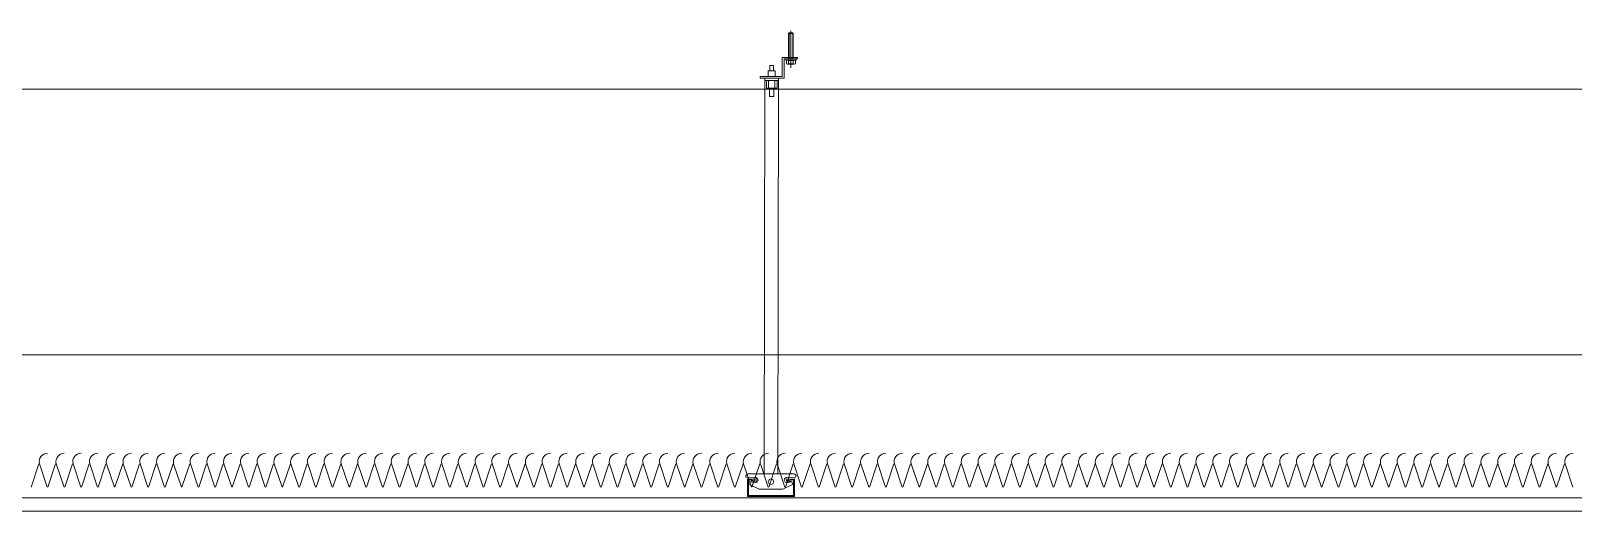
# Model space of a CAD drawing. Header units: metres. Extents: x -175 to 101, y -7 to 93.
# Drawn here: x 23.747 to 25.472, y 10.911 to 11.449 of the extents above; entities that cross this region are included whole.
import ezdxf

# ---------------------------------------------------------------- set-up
doc = ezdxf.new("R2010")
doc.units = ezdxf.units.M
for name, color, linetype, lineweight, transparency in [('DC_AISLAMIENTO', 14, 'Continuous', 9, 0.3), ('DC_SOMBREADO', 252, 'Continuous', 9, 0.4), ('DC_TRANSPARENTE', 251, 'Continuous', 9, 0.4)]:
    doc.layers.add(name, color=color, linetype=linetype, lineweight=lineweight, transparency=transparency)
doc.layers.add('DC_LINEA', color=251, linetype='Continuous', lineweight=9)

# ---------------------------------------------------------------- blocks, each defined once
blk = doc.blocks.new('AISLM1')
at = {"layer": 'DC_AISLAMIENTO'}
for p, q in [((-6235.4396, 2491.6798), (-6235.4187, 2491.7432)), ((-6235.4171, 2491.7432), (-6235.3962, 2491.6798))]:
    blk.add_line(p, q, dxfattribs=at)
blk.add_arc((-6235.4404, 2491.749), 0.0225, 345, 90, dxfattribs=at)
blk = doc.blocks.new('ceiling')
at = {"layer": 'DC_LINEA', "linetype": 'Continuous'}
for p, q in [((-6227.5184, 2491.6248), (-6233.5184, 2491.6248)), ((-6227.5184, 2491.6098), (-6233.539, 2491.6098))]:
    blk.add_line(p, q, dxfattribs=at)
at = {"layer": 'DC_TRANSPARENTE', "lineweight": 0}
for p, q in [((-6231.8469, 2492.1063), (-6231.8469, 2492.1477)), ((-6231.8567, 2492.0967), (-6231.8567, 2492.1178)), ((-6231.8567, 2492.1178), (-6231.8395, 2492.1178)), ((-6231.8395, 2492.1162), (-6231.8544, 2492.1162)), ((-6231.8544, 2492.1162), (-6231.8544, 2492.0946)), ((-6231.8395, 2492.1162), (-6231.8395, 2492.1178)), ((-6231.8814, 2492.0946), (-6231.8814, 2492.0967)), ((-6231.8814, 2492.0967), (-6231.8567, 2492.0967)), ((-6231.8706, 2492.0946), (-6231.8814, 2492.0946)), ((-6231.8723, 2492.0967), (-6231.8723, 2492.1028)), ((-6231.8645, 2492.1028), (-6231.8723, 2492.1028)), ((-6231.8544, 2492.0946), (-6231.8706, 2492.0946)), ((-6231.8705, 2492.1028), (-6231.8705, 2492.1088)), ((-6231.8663, 2492.1088), (-6231.8705, 2492.1088)), ((-6231.8663, 2492.1028), (-6231.8663, 2492.1088)), ((-6231.8645, 2492.0967), (-6231.8645, 2492.1028)), ((-6231.8761, 2492.0922), (-6231.8607, 2492.0922)), ((-6231.8743, 2492.0922), (-6231.8743, 2492.0834)), ((-6231.8743, 2492.0834), (-6231.8708, 2492.0834)), ((-6231.8719, 2492.0834), (-6231.8719, 2492.0922)), ((-6231.8708, 2492.0834), (-6231.8708, 2492.0742)), ((-6231.8653, 2492.0834), (-6231.8708, 2492.0834)), ((-6231.8624, 2492.0834), (-6231.866, 2492.0834)), ((-6231.866, 2492.0834), (-6231.866, 2492.0742)), ((-6231.8648, 2492.0834), (-6231.8648, 2492.0922)), ((-6231.8624, 2492.0922), (-6231.8624, 2492.0834)), ((-6231.8708, 2492.0742), (-6231.866, 2492.0742))]:
    blk.add_line(p, q, dxfattribs=at)
at = {"layer": 'DC_TRANSPARENTE', "linetype": 'Continuous', "transparency": 33554508}
for p, q in [((-6232.9184, 2492.0825), (-6227.5184, 2492.0825)), ((-6232.9184, 2491.785), (-6227.5184, 2491.785))]:
    blk.add_line(p, q, dxfattribs=at)
at = {"layer": 'DC_TRANSPARENTE', "lineweight": 0}
for points in [[(-6231.8444, 2492.1162), (-6231.8444, 2492.1162), (-6231.8444, 2492.1162), (-6231.8444, 2492.1163), (-6231.8444, 2492.1164), (-6231.8444, 2492.117), (-6231.8444, 2492.1191), (-6231.8444, 2492.1254), (-6231.8444, 2492.142), (-6231.8444, 2492.144), (-6231.8444, 2492.1446), (-6231.8444, 2492.1448), (-6231.8444, 2492.1448), (-6231.8444, 2492.1448), (-6231.8444, 2492.1448), (-6231.8444, 2492.1448), (-6231.8444, 2492.1448), (-6231.8444, 2492.1448), (-6231.8445, 2492.1449), (-6231.8445, 2492.1449), (-6231.8447, 2492.1452), (-6231.8449, 2492.1454), (-6231.8449, 2492.1455), (-6231.8449, 2492.1455), (-6231.8449, 2492.1456), (-6231.8449, 2492.1456), (-6231.8449, 2492.1456), (-6231.8449, 2492.1456), (-6231.8449, 2492.1456), (-6231.8449, 2492.1456), (-6231.845, 2492.1456), (-6231.8451, 2492.1456), (-6231.8456, 2492.1456), (-6231.8469, 2492.1456), (-6231.8483, 2492.1456), (-6231.8488, 2492.1456), (-6231.8489, 2492.1456), (-6231.849, 2492.1456), (-6231.849, 2492.1456), (-6231.849, 2492.1456), (-6231.849, 2492.1456), (-6231.849, 2492.1456), (-6231.849, 2492.1456), (-6231.849, 2492.1455), (-6231.849, 2492.1455), (-6231.849, 2492.1454), (-6231.8492, 2492.1452), (-6231.8494, 2492.1449), (-6231.8494, 2492.1449), (-6231.8495, 2492.1448), (-6231.8495, 2492.1448), (-6231.8495, 2492.1448), (-6231.8495, 2492.1448), (-6231.8495, 2492.1448), (-6231.8495, 2492.1448), (-6231.8495, 2492.1448), (-6231.8495, 2492.1446), (-6231.8495, 2492.144), (-6231.8495, 2492.142), (-6231.8495, 2492.1254), (-6231.8495, 2492.1191), (-6231.8495, 2492.117), (-6231.8495, 2492.1164), (-6231.8495, 2492.1163), (-6231.8495, 2492.1162), (-6231.8495, 2492.1162), (-6231.8495, 2492.1162)], [(-6231.8449, 2492.1162), (-6231.8449, 2492.1162), (-6231.8449, 2492.1162), (-6231.8449, 2492.1163), (-6231.8449, 2492.1164), (-6231.8449, 2492.117), (-6231.8449, 2492.1191), (-6231.8449, 2492.1254), (-6231.8449, 2492.142), (-6231.8449, 2492.144), (-6231.8449, 2492.1446), (-6231.8449, 2492.1448), (-6231.8449, 2492.1448), (-6231.8449, 2492.1448), (-6231.8449, 2492.1448), (-6231.8449, 2492.1448), (-6231.8449, 2492.1448), (-6231.8449, 2492.1448), (-6231.845, 2492.1448), (-6231.8451, 2492.1448), (-6231.8456, 2492.1448), (-6231.8469, 2492.1448), (-6231.8483, 2492.1448), (-6231.8488, 2492.1448), (-6231.8489, 2492.1448), (-6231.849, 2492.1448), (-6231.849, 2492.1448), (-6231.849, 2492.1448), (-6231.849, 2492.1448), (-6231.849, 2492.1448), (-6231.849, 2492.1448), (-6231.849, 2492.1446), (-6231.849, 2492.144), (-6231.849, 2492.142), (-6231.849, 2492.1254), (-6231.849, 2492.1191), (-6231.849, 2492.117), (-6231.849, 2492.1164), (-6231.849, 2492.1163), (-6231.849, 2492.1162), (-6231.849, 2492.1162), (-6231.849, 2492.1162)], [(-6231.8507, 2492.1104), (-6231.852, 2492.1109), (-6231.852, 2492.1109), (-6231.852, 2492.1109), (-6231.852, 2492.1144), (-6231.852, 2492.1144), (-6231.852, 2492.1144), (-6231.8507, 2492.1148), (-6231.8507, 2492.1148), (-6231.8507, 2492.1148), (-6231.8495, 2492.1144), (-6231.8495, 2492.1144), (-6231.8444, 2492.1144), (-6231.8444, 2492.1144)], [(-6231.8495, 2492.1109), (-6231.8495, 2492.1109), (-6231.8507, 2492.1104), (-6231.8507, 2492.1104), (-6231.8432, 2492.1104), (-6231.8432, 2492.1104)], [(-6231.8495, 2492.1144), (-6231.8495, 2492.1144), (-6231.8495, 2492.1109), (-6231.8495, 2492.1109), (-6231.8495, 2492.1109), (-6231.8444, 2492.1109), (-6231.8444, 2492.1109), (-6231.8444, 2492.1109), (-6231.8444, 2492.1144), (-6231.8444, 2492.1144), (-6231.8432, 2492.1148), (-6231.8432, 2492.1148), (-6231.8432, 2492.1148), (-6231.8419, 2492.1144), (-6231.8419, 2492.1144), (-6231.8419, 2492.1109), (-6231.8419, 2492.1109), (-6231.8419, 2492.1109), (-6231.8432, 2492.1104), (-6231.8444, 2492.1109), (-6231.8444, 2492.1109)], [(-6231.8768, 2491.6516), (-6231.8762, 2492.0946)], [(-6231.8616, 2491.6516), (-6231.8607, 2492.0946)], [(-6231.8919, 2491.6439), (-6231.8854, 2491.6427), (-6231.8848, 2491.6457), (-6231.8955, 2491.6462), (-6231.8955, 2491.6261), (-6231.8429, 2491.6261), (-6231.8429, 2491.6462), (-6231.8523, 2491.6457), (-6231.8517, 2491.6427), (-6231.8452, 2491.6439)], [(-6231.8919, 2491.6445), (-6231.8866, 2491.6445), (-6231.8943, 2491.6451), (-6231.8943, 2491.6273), (-6231.844, 2491.6273), (-6231.844, 2491.6451), (-6231.8511, 2491.6445), (-6231.8505, 2491.6439), (-6231.8452, 2491.6451)]]:
    blk.add_lwpolyline(points, dxfattribs=at)
for points in [[(-6231.8412, 2492.1162), (-6231.8527, 2492.1162), (-6231.8527, 2492.1148), (-6231.8527, 2492.1148), (-6231.8412, 2492.1148), (-6231.8412, 2492.1148)], [(-6231.8695, 2491.6344), (-6231.8825, 2491.6344), (-6231.8919, 2491.6391), (-6231.8931, 2491.6397), (-6231.8931, 2491.6409), (-6231.8925, 2491.6421), (-6231.8913, 2491.6427), (-6231.8866, 2491.6415), (-6231.8848, 2491.6421), (-6231.8837, 2491.6445), (-6231.8843, 2491.6462), (-6231.886, 2491.6474), (-6231.8973, 2491.648), (-6231.8973, 2491.6498), (-6231.8961, 2491.651), (-6231.8949, 2491.6516), (-6231.8695, 2491.6516), (-6231.8435, 2491.6516), (-6231.8423, 2491.651), (-6231.8411, 2491.6498), (-6231.8417, 2491.648), (-6231.8523, 2491.6474), (-6231.8541, 2491.6462), (-6231.8547, 2491.6445), (-6231.8535, 2491.6421), (-6231.8517, 2491.6415), (-6231.847, 2491.6427), (-6231.8458, 2491.6421), (-6231.8452, 2491.6409), (-6231.8452, 2491.6397), (-6231.8559, 2491.6344)], [(-6231.8724, 2491.6427), (-6231.8712, 2491.6451), (-6231.8695, 2491.6462), (-6231.8671, 2491.6451), (-6231.8659, 2491.6427), (-6231.8671, 2491.6403), (-6231.8695, 2491.6397), (-6231.8712, 2491.6403)]]:
    blk.add_lwpolyline(points, close=True, dxfattribs=at)
at = {"layer": 'DC_AISLAMIENTO', "linetype": 'Continuous', "xscale": -0.4166664258867374, "yscale": 0.4166664258867374, "zscale": 0.4166664258867374}
for p in [(-8830.777, 1453.4372), (-8830.7583, 1453.4372), (-8830.7395, 1453.4372), (-8830.7208, 1453.4372), (-8830.702, 1453.4372), (-8830.6833, 1453.4372), (-8830.6645, 1453.4372), (-8830.6458, 1453.4372), (-8830.627, 1453.4372), (-8830.6083, 1453.4372), (-8830.5895, 1453.4372), (-8830.5708, 1453.4372), (-8830.552, 1453.4372), (-8830.5333, 1453.4372), (-8830.5145, 1453.4372), (-8830.4958, 1453.4372), (-8830.477, 1453.4372), (-8830.4583, 1453.4372), (-8830.4395, 1453.4372), (-8830.4208, 1453.4372), (-8830.402, 1453.4372), (-8830.3833, 1453.4372), (-8830.3645, 1453.4372), (-8830.3458, 1453.4372), (-8830.327, 1453.4372), (-8830.3083, 1453.4372), (-8830.2895, 1453.4372), (-8830.2708, 1453.4372), (-8830.252, 1453.4372), (-8830.2333, 1453.4372), (-8830.2145, 1453.4372), (-8830.1958, 1453.4372), (-8830.177, 1453.4372), (-8830.1583, 1453.4372), (-8830.1395, 1453.4372), (-8830.1208, 1453.4372), (-8830.102, 1453.4372), (-8830.0833, 1453.4372), (-8830.0645, 1453.4372), (-8830.0458, 1453.4372), (-8830.027, 1453.4372), (-8830.0083, 1453.4372), (-8829.9895, 1453.4372), (-8829.9708, 1453.4372), (-8829.952, 1453.4372), (-8829.9333, 1453.4372), (-8829.9145, 1453.4372), (-8829.8958, 1453.4372), (-8829.877, 1453.4372), (-8829.8583, 1453.4372), (-8829.8395, 1453.4372), (-8829.8208, 1453.4372), (-8829.802, 1453.4372), (-8829.7833, 1453.4372), (-8829.7645, 1453.4372), (-8829.7458, 1453.4372), (-8829.727, 1453.4372), (-8829.7083, 1453.4372), (-8829.6895, 1453.4372), (-8829.6708, 1453.4372), (-8829.652, 1453.4372), (-8829.6333, 1453.4372), (-8829.6145, 1453.4372), (-8829.5958, 1453.4372), (-8829.577, 1453.4372), (-8829.5583, 1453.4372), (-8829.5395, 1453.4372), (-8829.5208, 1453.4372), (-8829.502, 1453.4372), (-8829.4833, 1453.4372), (-8829.4645, 1453.4372), (-8829.4458, 1453.4372), (-8829.427, 1453.4372), (-8829.4083, 1453.4372), (-8829.3895, 1453.4372), (-8829.3708, 1453.4372), (-8829.352, 1453.4372), (-8829.3333, 1453.4372), (-8829.3145, 1453.4372), (-8829.2958, 1453.4372), (-8829.277, 1453.4372), (-8829.2583, 1453.4372), (-8829.2395, 1453.4372), (-8829.2208, 1453.4372), (-8829.202, 1453.4372), (-8829.1833, 1453.4372), (-8829.1645, 1453.4372), (-8829.1458, 1453.4372), (-8829.127, 1453.4372), (-8829.1083, 1453.4372), (-8829.0895, 1453.4372), (-8829.0708, 1453.4372)]:
    blk.add_blockref('AISLM1', p, dxfattribs=at)

msp = doc.modelspace()

# ---------------------------------------------------------------- block references
at = {"layer": 'DC_SOMBREADO', "linetype": 'Continuous'}
msp.add_blockref('ceiling', (6256.4438, -2480.6992), dxfattribs=at)

doc.saveas('drawing.dxf')
